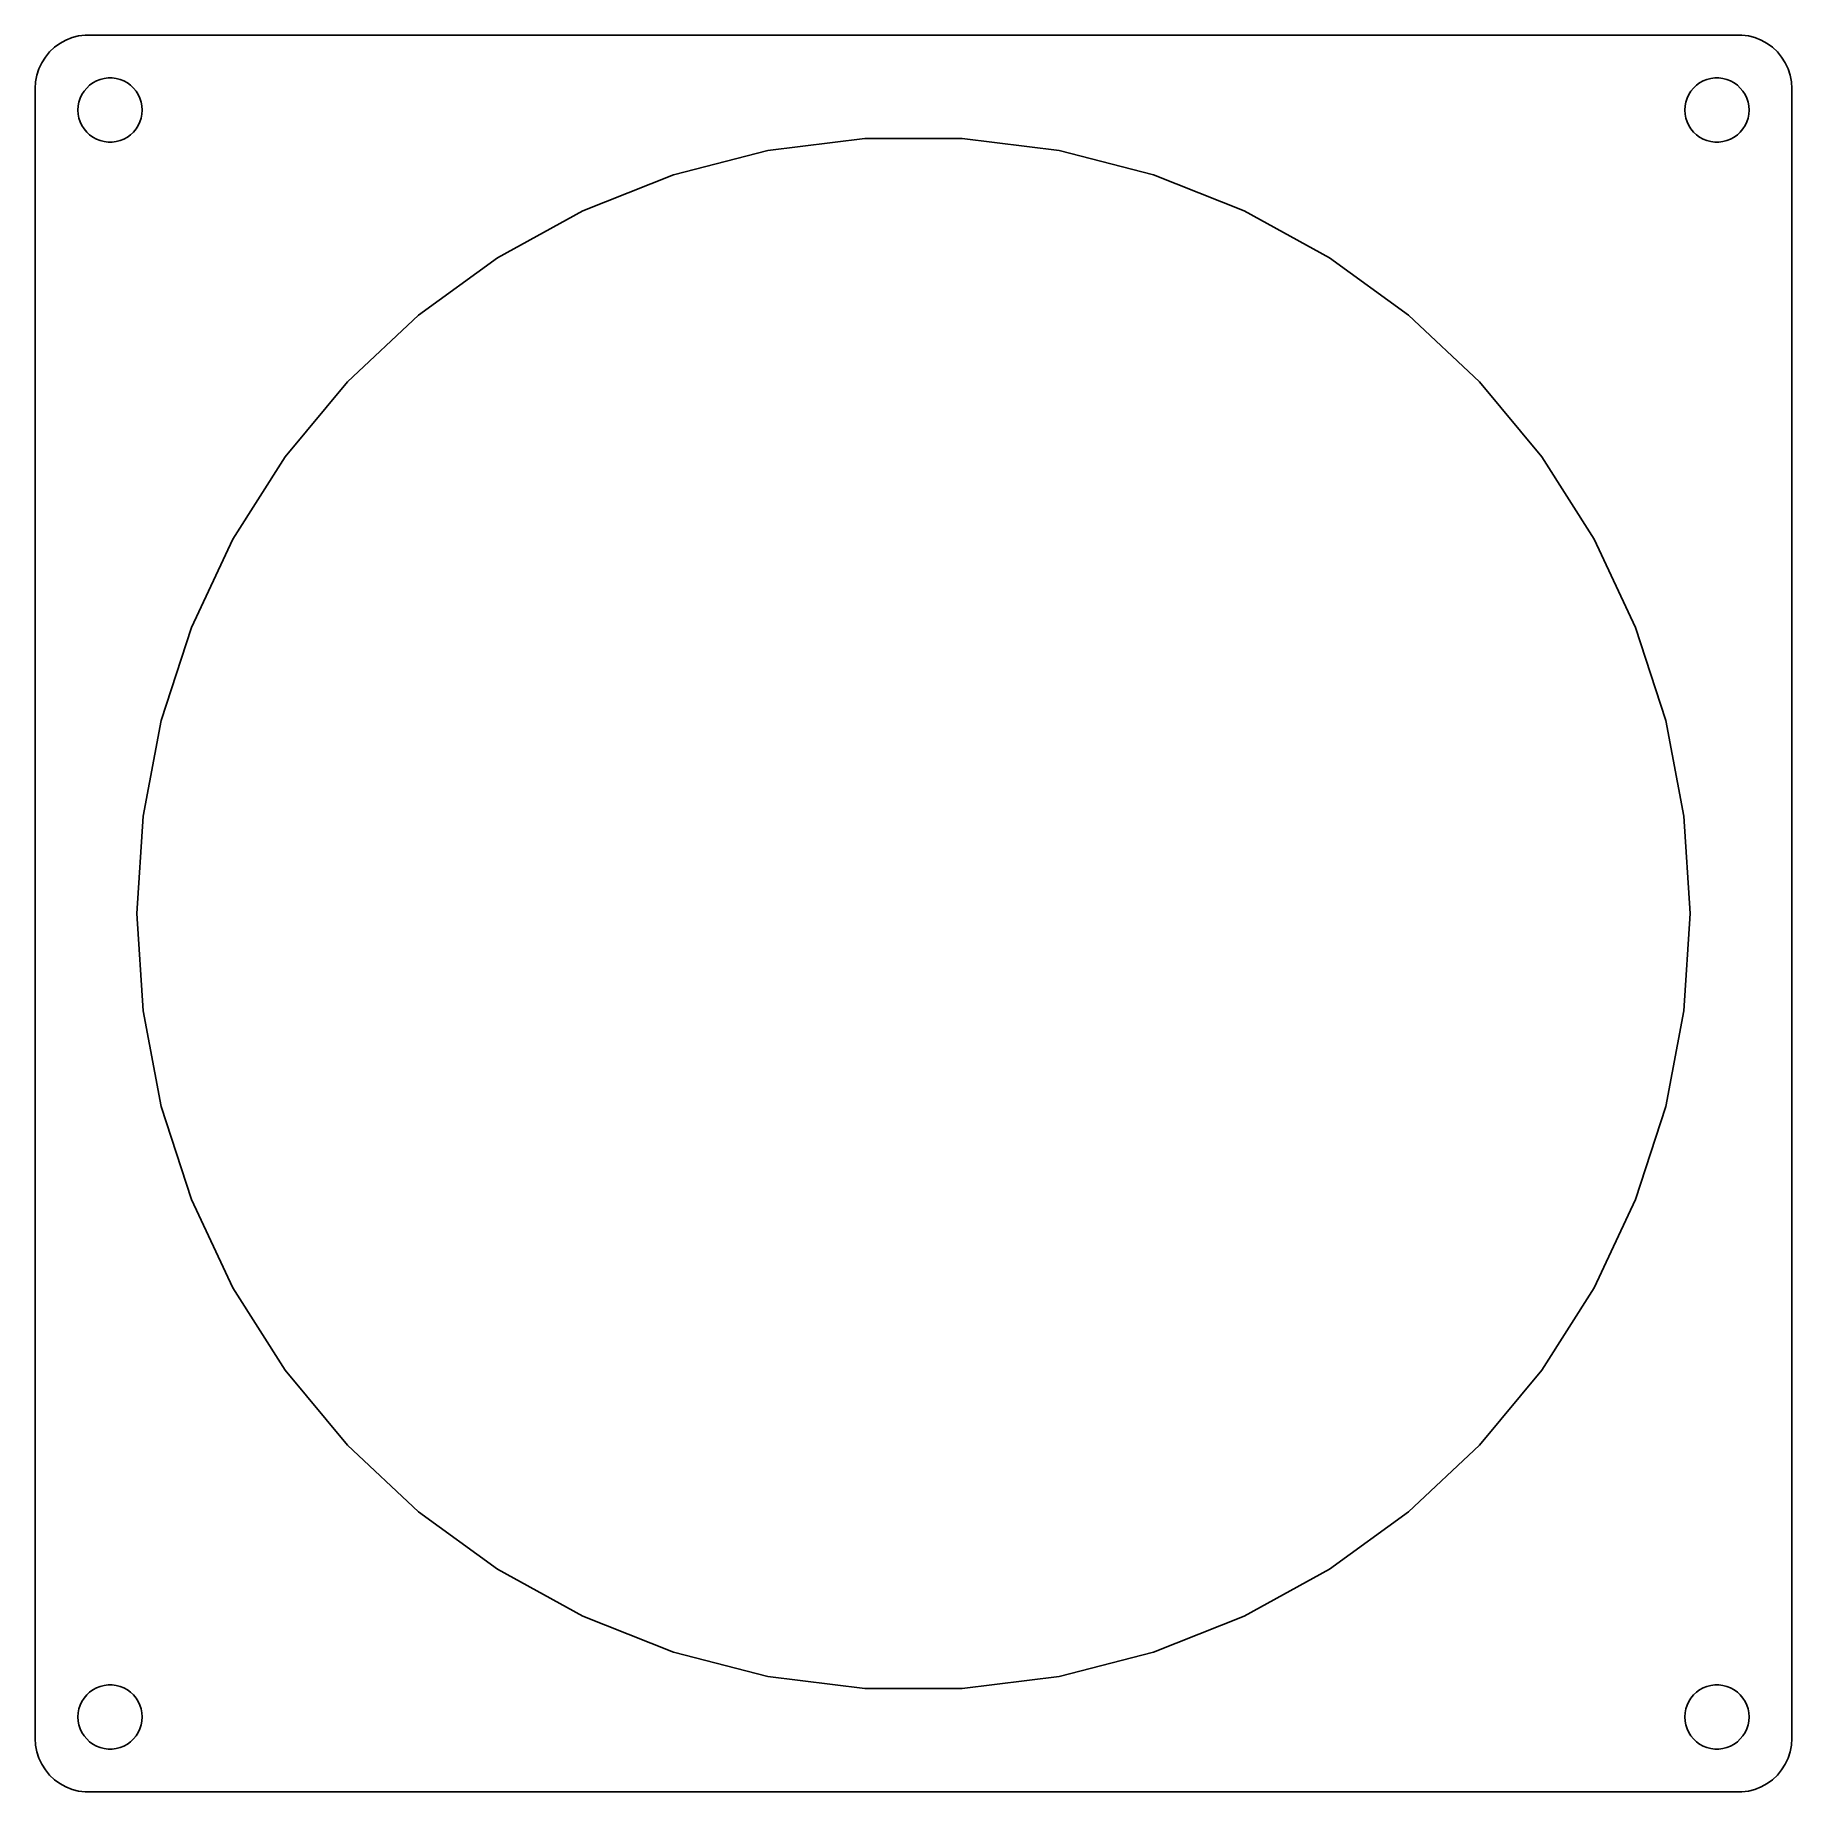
# Model space of a CAD drawing. Header units: metres. Extents: x -82 to 82, y -82 to 82.
import ezdxf

# ---------------------------------------------------------------- set-up
doc = ezdxf.new("R2010")
doc.units = ezdxf.units.M

msp = doc.modelspace()

# ---------------------------------------------------------------- linework, layer by layer
for p, q in [((-80.6448, 80.4227), (-81.0451, 79.9389)), ((-80.1871, 80.8526), (-80.6448, 80.4227)), ((-79.6791, 81.2216), (-80.1871, 80.8526)), ((-79.1289, 81.5241), (-79.6791, 81.2216)), ((-78.5451, 81.7553), (-79.1289, 81.5241)), ((-77.9369, 81.9114), (-78.5451, 81.7553)), ((-77.3139, 81.9901), (-77.9369, 81.9114)), ((77.3139, 81.9901), (-77.3139, 81.9901)), ((77.9369, 81.9114), (77.3139, 81.9901)), ((78.5451, 81.7553), (77.9369, 81.9114)), ((79.1289, 81.5241), (78.5451, 81.7553)), ((79.6791, 81.2216), (79.1289, 81.5241)), ((80.1871, 80.8526), (79.6791, 81.2216)), ((80.6448, 80.4227), (80.1871, 80.8526)), ((81.0451, 79.9389), (80.6448, 80.4227)), ((-81.6489, 78.8406), (-81.8429, 78.2434)), ((-81.3815, 79.4088), (-81.6489, 78.8406)), ((-81.0451, 79.9389), (-81.3815, 79.4088)), ((81.3815, 79.4088), (81.0451, 79.9389)), ((81.6489, 78.8406), (81.3815, 79.4088)), ((81.8429, 78.2434), (81.6489, 78.8406)), ((-81.9606, 77.6267), (-82, 77)), ((-81.8429, 78.2434), (-81.9606, 77.6267)), ((-77.1869, 77.0536), (-76.9123, 77.3115)), ((-76.9123, 77.3115), (-76.6075, 77.533)), ((-76.6075, 77.533), (-76.2773, 77.7145)), ((-76.2773, 77.7145), (-75.927, 77.8532)), ((-75.927, 77.8532), (-75.5621, 77.9469)), ((-75.5621, 77.9469), (-75.1884, 77.9941)), ((-75.1884, 77.9941), (-74.8116, 77.9941)), ((-74.8116, 77.9941), (-74.4379, 77.9469)), ((-74.4379, 77.9469), (-74.073, 77.8532)), ((-74.073, 77.8532), (-73.7227, 77.7145)), ((-73.7227, 77.7145), (-73.3925, 77.533)), ((-73.3925, 77.533), (-73.0877, 77.3115)), ((-73.0877, 77.3115), (-72.8131, 77.0536)), ((72.8131, 77.0536), (73.0877, 77.3115)), ((73.0877, 77.3115), (73.3925, 77.533)), ((73.3925, 77.533), (73.7227, 77.7145)), ((73.7227, 77.7145), (74.073, 77.8532)), ((74.073, 77.8532), (74.4379, 77.9469)), ((74.4379, 77.9469), (74.8116, 77.9941)), ((74.8116, 77.9941), (75.1884, 77.9941)), ((75.1884, 77.9941), (75.5621, 77.9469)), ((75.5621, 77.9469), (75.927, 77.8532)), ((75.927, 77.8532), (76.2773, 77.7145)), ((76.2773, 77.7145), (76.6075, 77.533)), ((76.6075, 77.533), (76.9123, 77.3115)), ((76.9123, 77.3115), (77.1869, 77.0536)), ((81.9606, 77.6267), (81.8429, 78.2434)), ((82, 77), (81.9606, 77.6267)), ((-82, 77), (-82, -77)), ((-77.9763, 75.376), (-77.9057, 75.7461)), ((-77.9057, 75.7461), (-77.7893, 76.1044)), ((-77.7893, 76.1044), (-77.6289, 76.4453)), ((-77.6289, 76.4453), (-77.427, 76.7634)), ((-77.427, 76.7634), (-77.1869, 77.0536)), ((-72.8131, 77.0536), (-72.573, 76.7634)), ((-72.573, 76.7634), (-72.3711, 76.4453)), ((-72.3711, 76.4453), (-72.2107, 76.1044)), ((-72.2107, 76.1044), (-72.0943, 75.7461)), ((-72.0943, 75.7461), (-72.0237, 75.376)), ((72.0237, 75.376), (72.0943, 75.7461)), ((72.0943, 75.7461), (72.2107, 76.1044)), ((72.2107, 76.1044), (72.3711, 76.4453)), ((72.3711, 76.4453), (72.573, 76.7634)), ((72.573, 76.7634), (72.8131, 77.0536)), ((77.1869, 77.0536), (77.427, 76.7634)), ((77.427, 76.7634), (77.6289, 76.4453)), ((77.6289, 76.4453), (77.7893, 76.1044)), ((77.7893, 76.1044), (77.9057, 75.7461)), ((77.9057, 75.7461), (77.9763, 75.376)), ((82, -77), (82, 77)), ((-78, 75), (-77.9763, 75.376)), ((-77.9763, 74.624), (-78, 75)), ((-77.9057, 74.2539), (-77.9763, 74.624)), ((-77.7893, 73.8956), (-77.9057, 74.2539)), ((-77.6289, 73.5547), (-77.7893, 73.8956)), ((-72.2107, 73.8956), (-72.3711, 73.5547)), ((-72.0943, 74.2539), (-72.2107, 73.8956)), ((-72.0237, 74.624), (-72.0943, 74.2539)), ((-72.0237, 75.376), (-72, 75)), ((-72, 75), (-72.0237, 74.624)), ((72, 75), (72.0237, 75.376)), ((72.0237, 74.624), (72, 75)), ((72.0943, 74.2539), (72.0237, 74.624)), ((72.2107, 73.8956), (72.0943, 74.2539)), ((72.3711, 73.5547), (72.2107, 73.8956)), ((77.7893, 73.8956), (77.6289, 73.5547)), ((77.9057, 74.2539), (77.7893, 73.8956)), ((77.9763, 74.624), (77.9057, 74.2539)), ((77.9763, 75.376), (78, 75)), ((78, 75), (77.9763, 74.624)), ((-77.427, 73.2366), (-77.6289, 73.5547)), ((-77.1869, 72.9464), (-77.427, 73.2366)), ((-76.9123, 72.6885), (-77.1869, 72.9464)), ((-76.6075, 72.467), (-76.9123, 72.6885)), ((-76.2773, 72.2855), (-76.6075, 72.467)), ((-75.927, 72.1468), (-76.2773, 72.2855)), ((-73.7227, 72.2855), (-74.073, 72.1468)), ((-73.3925, 72.467), (-73.7227, 72.2855)), ((-73.0877, 72.6885), (-73.3925, 72.467)), ((-72.8131, 72.9464), (-73.0877, 72.6885)), ((-72.573, 73.2366), (-72.8131, 72.9464)), ((-72.3711, 73.5547), (-72.573, 73.2366)), ((-13.5851, 71.2158), (-4.5523, 72.3569)), ((-4.5523, 72.3569), (4.5523, 72.3569)), ((4.5523, 72.3569), (13.5851, 71.2158)), ((72.573, 73.2366), (72.3711, 73.5547)), ((72.8131, 72.9464), (72.573, 73.2366)), ((73.0877, 72.6885), (72.8131, 72.9464)), ((73.3925, 72.467), (73.0877, 72.6885)), ((73.7227, 72.2855), (73.3925, 72.467)), ((74.073, 72.1468), (73.7227, 72.2855)), ((76.2773, 72.2855), (75.927, 72.1468)), ((76.6075, 72.467), (76.2773, 72.2855)), ((76.9123, 72.6885), (76.6075, 72.467)), ((77.1869, 72.9464), (76.9123, 72.6885)), ((77.427, 73.2366), (77.1869, 72.9464)), ((77.6289, 73.5547), (77.427, 73.2366)), ((-75.5621, 72.0531), (-75.927, 72.1468)), ((-75.1884, 72.0059), (-75.5621, 72.0531)), ((-74.8116, 72.0059), (-75.1884, 72.0059)), ((-74.4379, 72.0531), (-74.8116, 72.0059)), ((-74.073, 72.1468), (-74.4379, 72.0531)), ((-22.4037, 68.9516), (-13.5851, 71.2158)), ((13.5851, 71.2158), (22.4037, 68.9516)), ((74.4379, 72.0531), (74.073, 72.1468)), ((74.8116, 72.0059), (74.4379, 72.0531)), ((75.1884, 72.0059), (74.8116, 72.0059)), ((75.5621, 72.0531), (75.1884, 72.0059)), ((75.927, 72.1468), (75.5621, 72.0531)), ((-30.869, 65.6), (-22.4037, 68.9516)), ((22.4037, 68.9516), (30.869, 65.6)), ((-38.8474, 61.2138), (-30.869, 65.6)), ((30.869, 65.6), (38.8474, 61.2138)), ((-46.2132, 55.8622), (-38.8474, 61.2138)), ((38.8474, 61.2138), (46.2132, 55.8622)), ((-52.8502, 49.6297), (-46.2132, 55.8622)), ((46.2132, 55.8622), (52.8502, 49.6297)), ((-58.6537, 42.6144), (-52.8502, 49.6297)), ((52.8502, 49.6297), (58.6537, 42.6144)), ((-63.5322, 34.9271), (-58.6537, 42.6144)), ((58.6537, 42.6144), (63.5322, 34.9271)), ((-67.4088, 26.689), (-63.5322, 34.9271)), ((63.5322, 34.9271), (67.4088, 26.689)), ((-70.2223, 18.03), (-67.4088, 26.689)), ((67.4088, 26.689), (70.2223, 18.03)), ((-71.9283, 9.0867), (-70.2223, 18.03)), ((70.2223, 18.03), (71.9283, 9.0867)), ((-72.5, 0), (-71.9283, 9.0867)), ((71.9283, 9.0867), (72.5, 0)), ((-71.9283, -9.0867), (-72.5, 0)), ((72.5, 0), (71.9283, -9.0867)), ((-70.2223, -18.03), (-71.9283, -9.0867)), ((71.9283, -9.0867), (70.2223, -18.03)), ((-67.4088, -26.689), (-70.2223, -18.03)), ((70.2223, -18.03), (67.4088, -26.689)), ((-63.5322, -34.9271), (-67.4088, -26.689)), ((67.4088, -26.689), (63.5322, -34.9271)), ((-58.6537, -42.6144), (-63.5322, -34.9271)), ((63.5322, -34.9271), (58.6537, -42.6144)), ((-52.8502, -49.6297), (-58.6537, -42.6144)), ((58.6537, -42.6144), (52.8502, -49.6297)), ((-46.2132, -55.8622), (-52.8502, -49.6297)), ((52.8502, -49.6297), (46.2132, -55.8622)), ((-38.8474, -61.2138), (-46.2132, -55.8622)), ((46.2132, -55.8622), (38.8474, -61.2138)), ((-30.869, -65.6), (-38.8474, -61.2138)), ((38.8474, -61.2138), (30.869, -65.6)), ((-22.4037, -68.9516), (-30.869, -65.6)), ((30.869, -65.6), (22.4037, -68.9516)), ((-13.5851, -71.2158), (-22.4037, -68.9516)), ((22.4037, -68.9516), (13.5851, -71.2158)), ((-76.2773, -72.2855), (-75.927, -72.1468)), ((-75.927, -72.1468), (-75.5621, -72.0531)), ((-75.5621, -72.0531), (-75.1884, -72.0059)), ((-75.1884, -72.0059), (-74.8116, -72.0059)), ((-74.8116, -72.0059), (-74.4379, -72.0531)), ((-74.4379, -72.0531), (-74.073, -72.1468)), ((-74.073, -72.1468), (-73.7227, -72.2855)), ((-4.5523, -72.3569), (-13.5851, -71.2158)), ((13.5851, -71.2158), (4.5523, -72.3569)), ((73.7227, -72.2855), (74.073, -72.1468)), ((74.073, -72.1468), (74.4379, -72.0531)), ((74.4379, -72.0531), (74.8116, -72.0059)), ((74.8116, -72.0059), (75.1884, -72.0059)), ((75.1884, -72.0059), (75.5621, -72.0531)), ((75.5621, -72.0531), (75.927, -72.1468)), ((75.927, -72.1468), (76.2773, -72.2855)), ((-77.7893, -73.8956), (-77.6289, -73.5547)), ((-77.6289, -73.5547), (-77.427, -73.2366)), ((-77.427, -73.2366), (-77.1869, -72.9464)), ((-77.1869, -72.9464), (-76.9123, -72.6885)), ((-76.9123, -72.6885), (-76.6075, -72.467)), ((-76.6075, -72.467), (-76.2773, -72.2855)), ((-73.7227, -72.2855), (-73.3925, -72.467)), ((-73.3925, -72.467), (-73.0877, -72.6885)), ((-73.0877, -72.6885), (-72.8131, -72.9464)), ((-72.8131, -72.9464), (-72.573, -73.2366)), ((-72.573, -73.2366), (-72.3711, -73.5547)), ((-72.3711, -73.5547), (-72.2107, -73.8956)), ((4.5523, -72.3569), (-4.5523, -72.3569)), ((72.2107, -73.8956), (72.3711, -73.5547)), ((72.3711, -73.5547), (72.573, -73.2366)), ((72.573, -73.2366), (72.8131, -72.9464)), ((72.8131, -72.9464), (73.0877, -72.6885)), ((73.0877, -72.6885), (73.3925, -72.467)), ((73.3925, -72.467), (73.7227, -72.2855)), ((76.2773, -72.2855), (76.6075, -72.467)), ((76.6075, -72.467), (76.9123, -72.6885)), ((76.9123, -72.6885), (77.1869, -72.9464)), ((77.1869, -72.9464), (77.427, -73.2366)), ((77.427, -73.2366), (77.6289, -73.5547)), ((77.6289, -73.5547), (77.7893, -73.8956)), ((-78, -75), (-77.9763, -74.624)), ((-77.9763, -75.376), (-78, -75)), ((-77.9763, -74.624), (-77.9057, -74.2539)), ((-77.9057, -75.7461), (-77.9763, -75.376)), ((-77.9057, -74.2539), (-77.7893, -73.8956)), ((-72.2107, -73.8956), (-72.0943, -74.2539)), ((-72.0943, -74.2539), (-72.0237, -74.624)), ((-72.0237, -75.376), (-72.0943, -75.7461)), ((-72.0237, -74.624), (-72, -75)), ((-72, -75), (-72.0237, -75.376)), ((72, -75), (72.0237, -74.624)), ((72.0237, -75.376), (72, -75)), ((72.0237, -74.624), (72.0943, -74.2539)), ((72.0943, -75.7461), (72.0237, -75.376)), ((72.0943, -74.2539), (72.2107, -73.8956)), ((77.7893, -73.8956), (77.9057, -74.2539)), ((77.9057, -74.2539), (77.9763, -74.624)), ((77.9763, -75.376), (77.9057, -75.7461)), ((77.9763, -74.624), (78, -75)), ((78, -75), (77.9763, -75.376)), ((-82, -77), (-81.9606, -77.6267)), ((-77.7893, -76.1044), (-77.9057, -75.7461)), ((-77.6289, -76.4453), (-77.7893, -76.1044)), ((-77.427, -76.7634), (-77.6289, -76.4453)), ((-77.1869, -77.0536), (-77.427, -76.7634)), ((-76.9123, -77.3115), (-77.1869, -77.0536)), ((-72.8131, -77.0536), (-73.0877, -77.3115)), ((-72.573, -76.7634), (-72.8131, -77.0536)), ((-72.3711, -76.4453), (-72.573, -76.7634)), ((-72.2107, -76.1044), (-72.3711, -76.4453)), ((-72.0943, -75.7461), (-72.2107, -76.1044)), ((72.2107, -76.1044), (72.0943, -75.7461)), ((72.3711, -76.4453), (72.2107, -76.1044)), ((72.573, -76.7634), (72.3711, -76.4453)), ((72.8131, -77.0536), (72.573, -76.7634)), ((73.0877, -77.3115), (72.8131, -77.0536)), ((77.1869, -77.0536), (76.9123, -77.3115)), ((77.427, -76.7634), (77.1869, -77.0536)), ((77.6289, -76.4453), (77.427, -76.7634)), ((77.7893, -76.1044), (77.6289, -76.4453)), ((77.9057, -75.7461), (77.7893, -76.1044)), ((81.9606, -77.6267), (82, -77)), ((-81.9606, -77.6267), (-81.8429, -78.2434)), ((-81.8429, -78.2434), (-81.6489, -78.8406)), ((-76.6075, -77.533), (-76.9123, -77.3115)), ((-76.2773, -77.7145), (-76.6075, -77.533)), ((-75.927, -77.8532), (-76.2773, -77.7145)), ((-75.5621, -77.9469), (-75.927, -77.8532)), ((-75.1884, -77.9941), (-75.5621, -77.9469)), ((-74.8116, -77.9941), (-75.1884, -77.9941)), ((-74.4379, -77.9469), (-74.8116, -77.9941)), ((-74.073, -77.8532), (-74.4379, -77.9469)), ((-73.7227, -77.7145), (-74.073, -77.8532)), ((-73.3925, -77.533), (-73.7227, -77.7145)), ((-73.0877, -77.3115), (-73.3925, -77.533)), ((73.3925, -77.533), (73.0877, -77.3115)), ((73.7227, -77.7145), (73.3925, -77.533)), ((74.073, -77.8532), (73.7227, -77.7145)), ((74.4379, -77.9469), (74.073, -77.8532)), ((74.8116, -77.9941), (74.4379, -77.9469)), ((75.1884, -77.9941), (74.8116, -77.9941)), ((75.5621, -77.9469), (75.1884, -77.9941)), ((75.927, -77.8532), (75.5621, -77.9469)), ((76.2773, -77.7145), (75.927, -77.8532)), ((76.6075, -77.533), (76.2773, -77.7145)), ((76.9123, -77.3115), (76.6075, -77.533)), ((81.6489, -78.8406), (81.8429, -78.2434)), ((81.8429, -78.2434), (81.9606, -77.6267)), ((-81.6489, -78.8406), (-81.3815, -79.4088)), ((-81.3815, -79.4088), (-81.0451, -79.9389)), ((-81.0451, -79.9389), (-80.6448, -80.4227)), ((80.6448, -80.4227), (81.0451, -79.9389)), ((81.0451, -79.9389), (81.3815, -79.4088)), ((81.3815, -79.4088), (81.6489, -78.8406)), ((-80.6448, -80.4227), (-80.1871, -80.8526)), ((-80.1871, -80.8526), (-79.6791, -81.2216)), ((-79.6791, -81.2216), (-79.1289, -81.5241)), ((-79.1289, -81.5241), (-78.5451, -81.7553)), ((-78.5451, -81.7553), (-77.9369, -81.9114)), ((-77.9369, -81.9114), (-77.3139, -81.9901)), ((-77.3139, -81.9901), (77.3139, -81.9901)), ((77.3139, -81.9901), (77.9369, -81.9114)), ((77.9369, -81.9114), (78.5451, -81.7553)), ((78.5451, -81.7553), (79.1289, -81.5241)), ((79.1289, -81.5241), (79.6791, -81.2216)), ((79.6791, -81.2216), (80.1871, -80.8526)), ((80.1871, -80.8526), (80.6448, -80.4227))]:
    msp.add_line(p, q)

doc.saveas('drawing.dxf')
